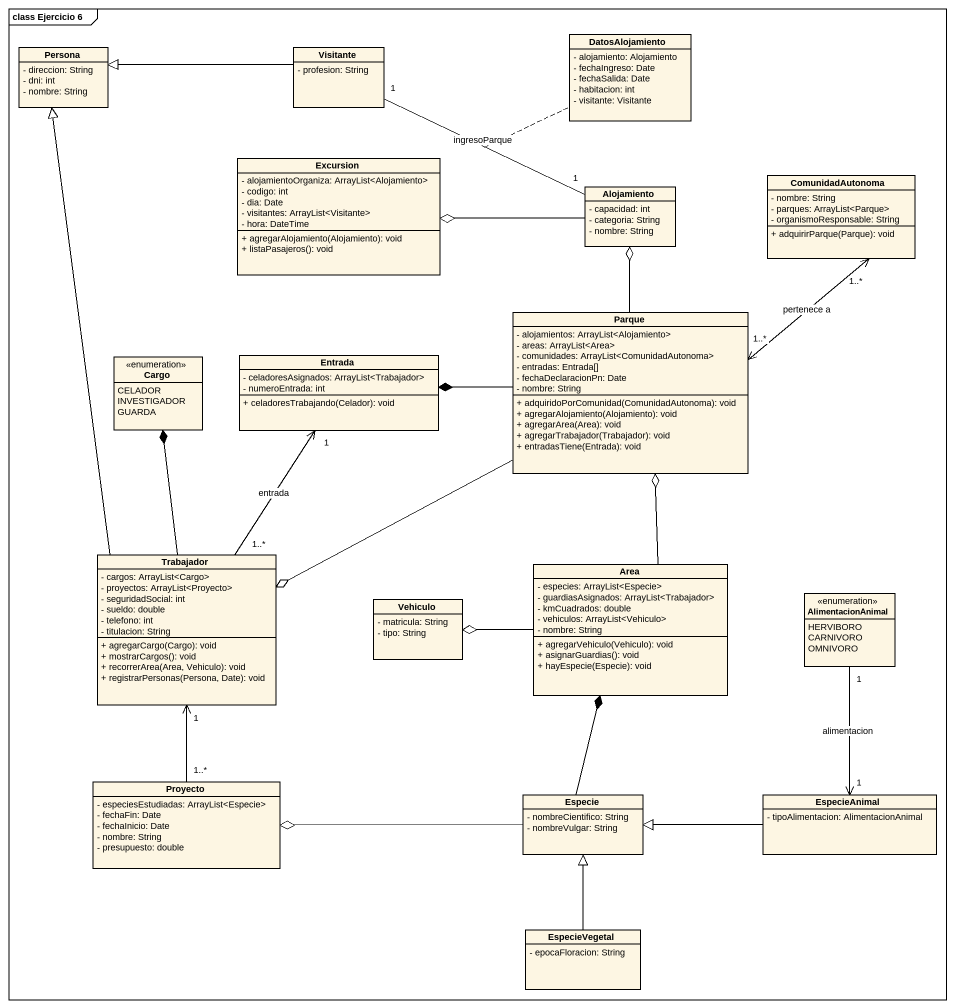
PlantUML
@startuml
mainframe class Ejercicio 6
hide circle
hide empty members
skinparam classAttributeIconSize 0
class Persona {
  - direccion: String
  - dni: int
  - nombre: String
}
class Visitante {
  - profesion: String
}
class DatosAlojamiento {
  - alojamiento: Alojamiento
  - fechaIngreso: Date
  - fechaSalida: Date
  - habitacion: int
  - visitante: Visitante
}
class Excursion {
  - alojamientoOrganiza: ArrayList<Alojamiento>
  - codigo: int
  - dia: Date
  - visitantes: ArrayList<Visitante>
  - hora: DateTime
  + agregarAlojamiento(Alojamiento): void
  + listaPasajeros(): void
}
class Alojamiento {
  - capacidad: int
  - categoria: String
  - nombre: String
}
class ComunidadAutonoma {
  - nombre: String
  - parques: ArrayList<Parque>
  - organismoResponsable: String
  + adquirirParque(Parque): void
}
class Parque {
  - alojamientos: ArrayList<Alojamiento>
  - areas: ArrayList<Area>
  - comunidades: ArrayList<ComunidadAutonoma>
  - entradas: Entrada[]
  - fechaDeclaracionPn: Date
  - nombre: String
  + adquiridoPorComunidad(ComunidadAutonoma): void
  + agregarAlojamiento(Alojamiento): void
  + agregarArea(Area): void
  + agregarTrabajador(Trabajador): void
  + entradasTiene(Entrada): void
}
enum Cargo {
  CELADOR
  INVESTIGADOR
  GUARDA
}
class Entrada {
  - celadoresAsignados: ArrayList<Trabajador>
  - numeroEntrada: int
  + celadoresTrabajando(Celador): void
}
class Trabajador {
  - cargos: ArrayList<Cargo>
  - proyectos: ArrayList<Proyecto>
  - seguridadSocial: int
  - sueldo: double
  - telefono: int
  - titulacion: String
  + agregarCargo(Cargo): void
  + mostrarCargos(): void
  + recorrerArea(Area, Vehiculo): void
  + registrarPersonas(Persona, Date): void
}
class Area {
  - especies: ArrayList<Especie>
  - guardiasAsignados: ArrayList<Trabajador>
  - kmCuadrados: double
  - vehiculos: ArrayList<Vehiculo>
  - nombre: String
  + agregarVehiculo(Vehiculo): void
  + asignarGuardias(): void
  + hayEspecie(Especie): void
}
class Vehiculo {
  - matricula: String
  - tipo: String
}
enum AlimentacionAnimal {
  HERVIBORO
  CARNIVORO
  OMNIVORO
}
class Proyecto {
  - especiesEstudiadas: ArrayList<Especie>
  - fechaFin: Date
  - fechaInicio: Date
  - nombre: String
  - presupuesto: double
}
class Especie {
  - nombreCientifico: String
  - nombreVulgar: String
}
class EspecieAnimal {
  - tipoAlimentacion: AlimentacionAnimal
}
class EspecieVegetal {
  - epocaFloracion: String
}
Visitante -left-|> Persona
Alojamiento "1" -left- "1" Visitante : ingresoParque
(Alojamiento, Visitante) .. DatosAlojamiento
Alojamiento -left-o Excursion
Parque -up-o Alojamiento
Parque "1..*" <-up-> "1..*" ComunidadAutonoma : pertenece a
Parque -left-* Entrada
Parque -left-o Trabajador
Entrada "1" <-- "1..*" Trabajador : entrada
Trabajador -up-|> Persona
Trabajador -up-* Cargo
Area -up-o Parque
Area -left-o Vehiculo
Proyecto "1..*" -up-> "1" Trabajador
Especie -up-* Area
Especie -left-o Proyecto
EspecieAnimal "1" <-up- "1" AlimentacionAnimal : alimentacion
EspecieAnimal -left-|> Especie
EspecieVegetal -up-|> Especie
@enduml
